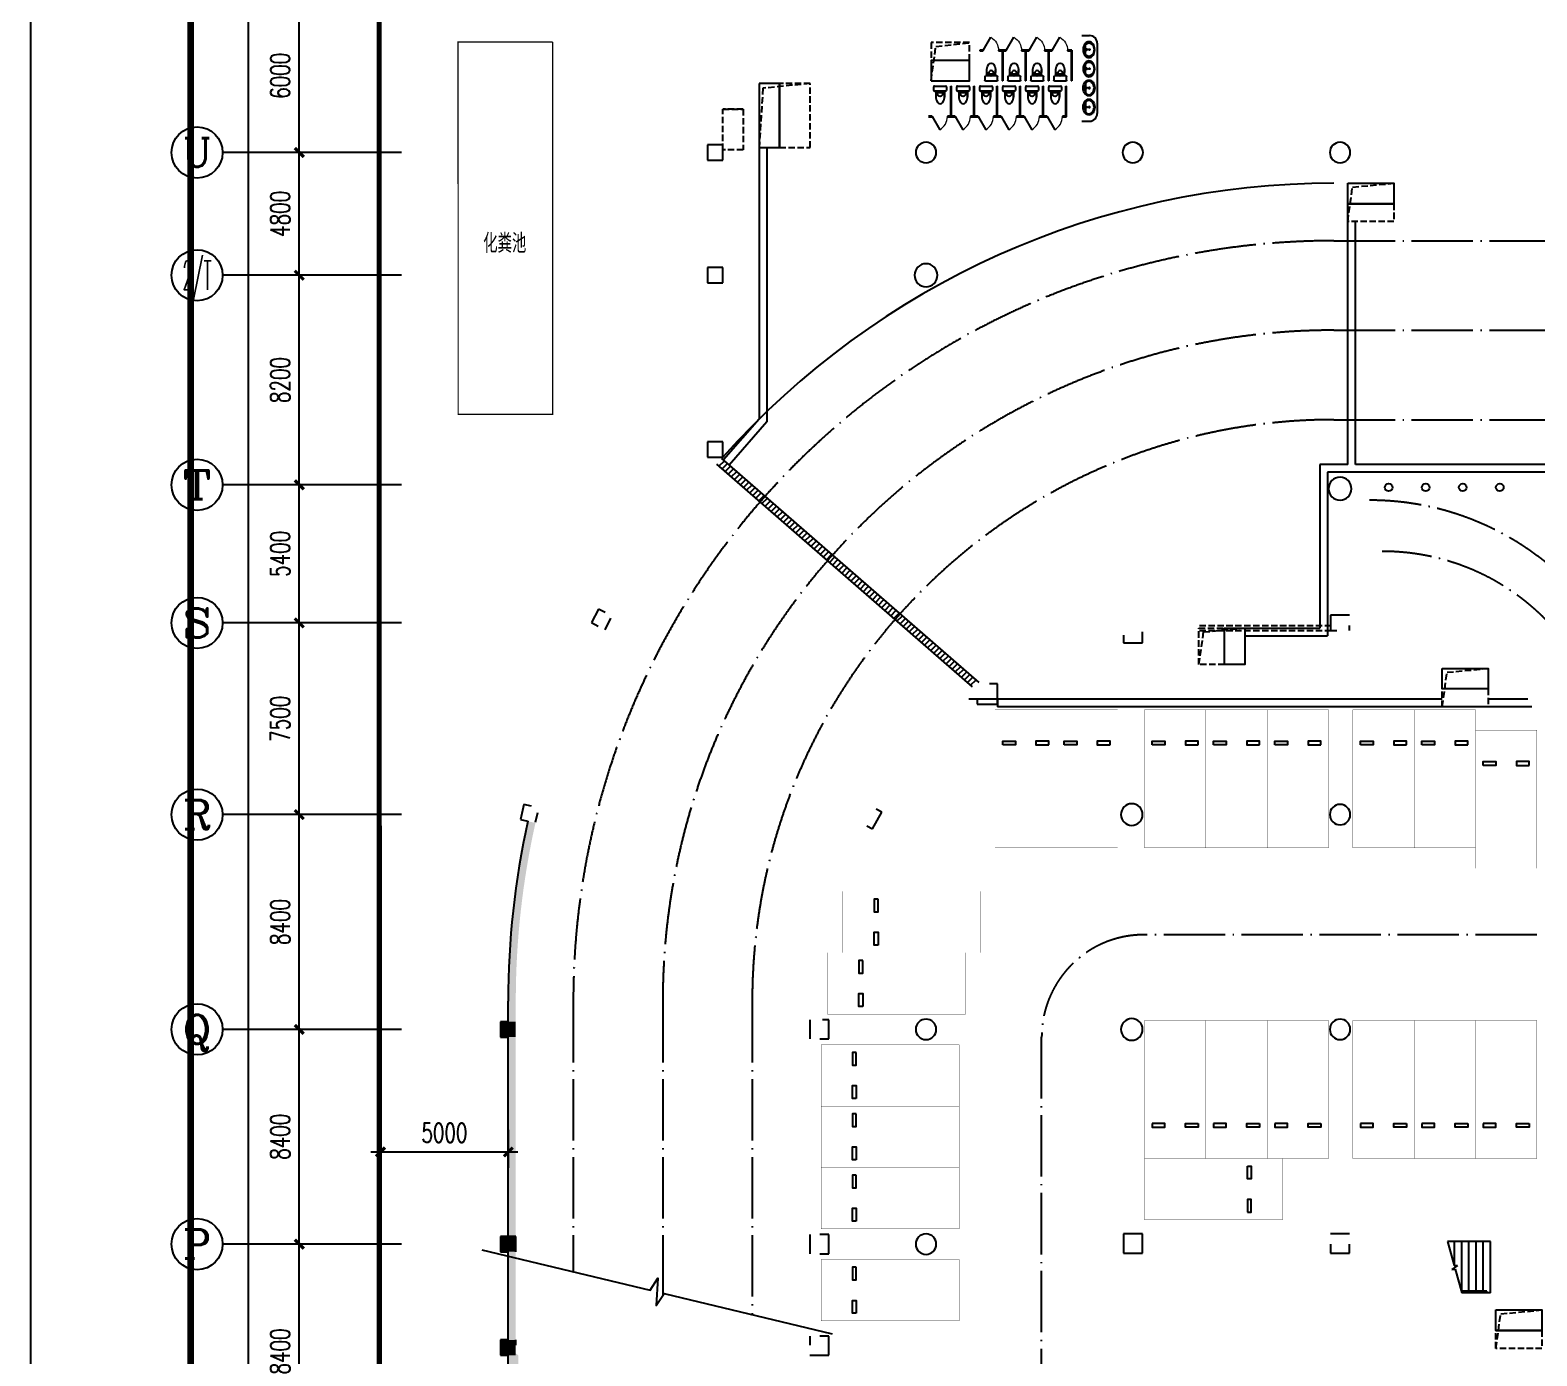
# Model space of a CAD drawing. Extents: x 3835738 to 4446688, y -234172 to 94826.
# Drawn here: x 4074157 to 4133108, y -122843 to -70985 of the extents above; entities that cross this region are included whole.
import ezdxf
from ezdxf.enums import TextEntityAlignment as Align

# ---------------------------------------------------------------- set-up
doc = ezdxf.new("R2010")
doc.units = 0
doc.header["$LTSCALE"] = 1000
doc.header["$MEASUREMENT"] = 0
for name, pattern in [('ACAD_ISO04W100', [30.5, 24, -3, 0.5, -3]), ('ACAD_ISO14W100', [25.5, 12, -3, 0.5, -3, 0.5, -3, 0.5, -3]), ('DASH', [0.35, 0.25, -0.1]), ('DOTE', [2.42, 2, -0.2, 0.02, -0.2])]:
    doc.linetypes.add(name, pattern=pattern)
for name, color, linetype in [('AXIS', 3, 'Continuous'), ('AXIS_TEXT', 3, 'Continuous'), ('COLUMN', 8, 'Continuous'), ('DIM_SYMB', 7, 'Continuous'), ('ELE_DIM', 3, 'Continuous'), ('PUB_DIM', 3, 'Continuous'), ('PUB_HATCH', 8, 'Continuous'), ('RAIL', 7, 'Continuous'), ('STAIR', 9, 'Continuous'), ('TK', 7, 'Continuous'), ('WALL', 255, 'Continuous'), ('卫生间', 8, 'Continuous'), ('字体', 7, 'Continuous'), ('用地红线', 9, 'Continuous'), ('竖井线', 8, 'DOTE'), ('路沿', 9, 'Continuous'), ('车位', 8, 'Continuous'), ('车挡石桩', 7, 'Continuous'), ('车道中心线', 8, 'Continuous'), ('防火卷帘', 9, 'DASH'), ('集水井', 8, 'Continuous')]:
    doc.layers.add(name, color=color, linetype=linetype)
doc.styles.add('_TCH_AXIS', font='COMPLEX', dxfattribs={"bigfont": 'GBCBIG'})
doc.styles.add('COMPLEX', font='COMPLEX')
doc.styles.add('DIM_FONT', font='SIMPLEX', dxfattribs={"width": 0.7, "bigfont": 'GBCBIG'})
doc.styles.add('FSHZ', font='fszk.shx', dxfattribs={"width": 0.75, "bigfont": 'hztxt.shx'})
doc.dimstyles.new('DIMN250', dxfattribs={"dimscale": 2.5, "dimtxt": 300, "dimasz": 100, "dimexe": 250, "dimexo": 300, "dimgap": 150, "dimtad": 1, "dimdec": 0, "dimzin": 0, "dimdsep": 46, "dimtxsty": 'DIM_FONT', "dimblk": 'ARCHTICK', "dimcen": 0.09, "dimdle": 150, "dimclrt": 7, "dimazin": 2, "dimtfac": 1, "dimtdec": 0, "dimtix": 1, "dimtmove": 2, "dimatfit": 3, "dimldrblk": 'ARCHTICK', "dimfxl": 0, "dimtolj": 1, "dimtzin": 0, "dimarcsym": 0})

# ---------------------------------------------------------------- blocks, each defined once
blk = doc.blocks.new('chewei')
at = {"color": 8, "elevation": 0}
for points in [[(3112289, -494749), (3112434, -494749), (3112434, -495249), (3112289, -495249)], [(3112289, -496549), (3112434, -496549), (3112434, -496049), (3112289, -496049)]]:
    blk.add_lwpolyline(points, close=True, dxfattribs=at)
at = {"layer": '车位', "const_width": 10, "elevation": 0}
blk.add_lwpolyline([(3108261, -495649), (3108261, -494449), (3113661, -494449), (3113661, -496849), (3108261, -496849), (3108261, -495649)], dxfattribs=at)
blk = doc.blocks.new('_ArchTick')
at = {"const_width": 0.5}
blk.add_lwpolyline([(-0.7, -0.7), (0.7, 0.7)], dxfattribs=at)
blk = doc.blocks.new('*D140')
at = {"layer": 'PUB_DIM', "color": 0, "lineweight": -2, "transparency": 16777216}
for p, q in [((4088688, -118472), (4084063, -118472)), ((4084688, -127247), (4084688, -118097)), ((4088688, -126872), (4084063, -126872))]:
    blk.add_line(p, q, dxfattribs=at)
at = {"layer": 'PUB_DIM', "color": 0, "lineweight": -2, "transparency": 16777216, "xscale": 250, "yscale": 250, "zscale": 250}
for p, rotation in [((4084688, -118472), 90), ((4084688, -126872), 270)]:
    blk.add_blockref('_ArchTick', p, dxfattribs=dict(at, rotation=rotation))
at = {"layer": 'PUB_DIM', "color": 7, "transparency": 16777216, "insert": (4083938, -122672), "char_height": 750, "attachment_point": 5, "rotation": 90, "style": 'DIM_FONT'}
blk.add_mtext('\\A1;8400', dxfattribs=at)
blk = doc.blocks.new('*D141')
at = {"layer": 'PUB_DIM', "color": 0, "lineweight": -2, "transparency": 16777216}
for p, q in [((4088688, -110072), (4084063, -110072)), ((4084688, -118847), (4084688, -109697)), ((4088688, -118472), (4084063, -118472))]:
    blk.add_line(p, q, dxfattribs=at)
at = {"layer": 'PUB_DIM', "color": 0, "lineweight": -2, "transparency": 16777216, "xscale": 250, "yscale": 250, "zscale": 250}
for p, rotation in [((4084688, -110072), 90), ((4084688, -118472), 270)]:
    blk.add_blockref('_ArchTick', p, dxfattribs=dict(at, rotation=rotation))
at = {"layer": 'PUB_DIM', "color": 7, "transparency": 16777216, "insert": (4083938, -114272), "char_height": 750, "attachment_point": 5, "rotation": 90, "style": 'DIM_FONT'}
blk.add_mtext('\\A1;8400', dxfattribs=at)
blk = doc.blocks.new('*D142')
at = {"layer": 'PUB_DIM', "color": 0, "lineweight": -2, "transparency": 16777216}
for p, q in [((4084688, -110447), (4084688, -101297)), ((4088688, -101672), (4084063, -101672)), ((4088688, -110072), (4084063, -110072))]:
    blk.add_line(p, q, dxfattribs=at)
at = {"layer": 'PUB_DIM', "color": 0, "lineweight": -2, "transparency": 16777216, "xscale": 250, "yscale": 250, "zscale": 250}
for p, rotation in [((4084688, -101672), 90), ((4084688, -110072), 270)]:
    blk.add_blockref('_ArchTick', p, dxfattribs=dict(at, rotation=rotation))
at = {"layer": 'PUB_DIM', "color": 7, "transparency": 16777216, "insert": (4083938, -105872), "char_height": 750, "attachment_point": 5, "rotation": 90, "style": 'DIM_FONT'}
blk.add_mtext('\\A1;8400', dxfattribs=at)
blk = doc.blocks.new('*D143')
at = {"layer": 'PUB_DIM', "color": 0, "lineweight": -2, "transparency": 16777216}
for p, q in [((4088688, -94172), (4084063, -94172)), ((4084688, -102047), (4084688, -93797)), ((4088688, -101672), (4084063, -101672))]:
    blk.add_line(p, q, dxfattribs=at)
at = {"layer": 'PUB_DIM', "color": 0, "lineweight": -2, "transparency": 16777216, "xscale": 250, "yscale": 250, "zscale": 250}
for p, rotation in [((4084688, -94172), 90), ((4084688, -101672), 270)]:
    blk.add_blockref('_ArchTick', p, dxfattribs=dict(at, rotation=rotation))
at = {"layer": 'PUB_DIM', "color": 7, "transparency": 16777216, "insert": (4083938, -97922), "char_height": 750, "attachment_point": 5, "rotation": 90, "style": 'DIM_FONT'}
blk.add_mtext('\\A1;7500', dxfattribs=at)
blk = doc.blocks.new('*D144')
at = {"layer": 'PUB_DIM', "color": 0, "lineweight": -2, "transparency": 16777216}
for p, q in [((4084688, -94547), (4084688, -88397)), ((4088688, -88772), (4084063, -88772)), ((4088688, -94172), (4084063, -94172))]:
    blk.add_line(p, q, dxfattribs=at)
at = {"layer": 'PUB_DIM', "color": 0, "lineweight": -2, "transparency": 16777216, "xscale": 250, "yscale": 250, "zscale": 250}
for p, rotation in [((4084688, -88772), 90), ((4084688, -94172), 270)]:
    blk.add_blockref('_ArchTick', p, dxfattribs=dict(at, rotation=rotation))
at = {"layer": 'PUB_DIM', "color": 7, "transparency": 16777216, "insert": (4083938, -91472), "char_height": 750, "attachment_point": 5, "rotation": 90, "style": 'DIM_FONT'}
blk.add_mtext('\\A1;5400', dxfattribs=at)
blk = doc.blocks.new('*D145')
at = {"layer": 'PUB_DIM', "color": 0, "lineweight": -2, "transparency": 16777216}
for p, q in [((4088688, -80572), (4084063, -80572)), ((4084688, -89147), (4084688, -80197)), ((4088688, -88772), (4084063, -88772))]:
    blk.add_line(p, q, dxfattribs=at)
at = {"layer": 'PUB_DIM', "color": 0, "lineweight": -2, "transparency": 16777216, "xscale": 250, "yscale": 250, "zscale": 250}
for p, rotation in [((4084688, -80572), 90), ((4084688, -88772), 270)]:
    blk.add_blockref('_ArchTick', p, dxfattribs=dict(at, rotation=rotation))
at = {"layer": 'PUB_DIM', "color": 7, "transparency": 16777216, "insert": (4083938, -84672), "char_height": 750, "attachment_point": 5, "rotation": 90, "style": 'DIM_FONT'}
blk.add_mtext('\\A1;8200', dxfattribs=at)
blk = doc.blocks.new('*D146')
at = {"layer": 'PUB_DIM', "color": 0, "lineweight": -2, "transparency": 16777216}
for p, q in [((4084688, -80947), (4084688, -75397)), ((4088688, -75772), (4084063, -75772)), ((4088688, -80572), (4084063, -80572))]:
    blk.add_line(p, q, dxfattribs=at)
at = {"layer": 'PUB_DIM', "color": 0, "lineweight": -2, "transparency": 16777216, "xscale": 250, "yscale": 250, "zscale": 250}
for p, rotation in [((4084688, -75772), 90), ((4084688, -80572), 270)]:
    blk.add_blockref('_ArchTick', p, dxfattribs=dict(at, rotation=rotation))
at = {"layer": 'PUB_DIM', "color": 7, "transparency": 16777216, "insert": (4083938, -78172), "char_height": 750, "attachment_point": 5, "rotation": 90, "style": 'DIM_FONT'}
blk.add_mtext('\\A1;4800', dxfattribs=at)
blk = doc.blocks.new('*D147')
at = {"layer": 'PUB_DIM', "color": 0, "lineweight": -2, "transparency": 16777216}
for p, q in [((4084688, -76147), (4084688, -69397)), ((4088688, -69772), (4084063, -69772)), ((4088688, -75772), (4084063, -75772))]:
    blk.add_line(p, q, dxfattribs=at)
at = {"layer": 'PUB_DIM', "color": 0, "lineweight": -2, "transparency": 16777216, "xscale": 250, "yscale": 250, "zscale": 250}
for p, rotation in [((4084688, -69772), 90), ((4084688, -75772), 270)]:
    blk.add_blockref('_ArchTick', p, dxfattribs=dict(at, rotation=rotation))
at = {"layer": 'PUB_DIM', "color": 7, "transparency": 16777216, "insert": (4083938, -72772), "char_height": 750, "attachment_point": 5, "rotation": 90, "style": 'DIM_FONT'}
blk.add_mtext('\\A1;6000', dxfattribs=at)
blk = doc.blocks.new('*D154')
at = {"layer": 'PUB_DIM', "color": 0, "lineweight": -2, "transparency": 16777216}
for p, q in [((4087866, -113998), (4087866, -115493)), ((4092866, -113998), (4092866, -115493)), ((4087491, -114868), (4093241, -114868))]:
    blk.add_line(p, q, dxfattribs=at)
at = {"layer": 'PUB_DIM', "color": 0, "lineweight": -2, "transparency": 16777216, "xscale": 250, "yscale": 250, "zscale": 250, "rotation": 180}
blk.add_blockref('_ArchTick', (4087866, -114868), dxfattribs=at)
at = {"layer": 'PUB_DIM', "color": 0, "lineweight": -2, "transparency": 16777216, "xscale": 250, "yscale": 250, "zscale": 250}
blk.add_blockref('_ArchTick', (4092866, -114868), dxfattribs=at)
at = {"layer": 'PUB_DIM', "color": 7, "transparency": 16777216, "insert": (4090366, -114118), "char_height": 750, "attachment_point": 5, "style": 'DIM_FONT'}
blk.add_mtext('\\A1;5000', dxfattribs=at)
blk = doc.blocks.new('*D155')
at = {"layer": 'PUB_DIM', "color": 0, "lineweight": -2, "transparency": 16777216}
for p, q in [((4082688, -35697), (4082688, -129499)), ((4088688, -36072), (4082063, -36072)), ((4082688, -218347), (4082688, -132899)), ((4088688, -217972), (4082063, -217972))]:
    blk.add_line(p, q, dxfattribs=at)
at = {"layer": 'PUB_DIM', "color": 0, "lineweight": -2, "transparency": 16777216, "xscale": 250, "yscale": 250, "zscale": 250}
for p, rotation in [((4082688, -36072), 90), ((4082688, -217972), 270)]:
    blk.add_blockref('_ArchTick', p, dxfattribs=dict(at, rotation=rotation))
at = {"layer": 'PUB_DIM', "color": 7, "transparency": 16777216, "insert": (4082000, -131199), "char_height": 750, "attachment_point": 5, "rotation": 90, "style": 'DIM_FONT'}
blk.add_mtext('\\A1;181900', dxfattribs=at)
blk = doc.blocks.new('_AXISO')
blk.add_circle((0, 0), 0.5)
at = {"layer": 'AXIS_TEXT', "style": 'COMPLEX', "width": 1.041667}
blk.add_attdef('A', text='', height=0.56, dxfattribs=at).set_placement((-0.25, -0.28), (0.25, -0.28), align=Align.FIT)
blk = doc.blocks.new('$lvtry$00000196')
at = {"elevation": 0}
for points in [[(-218, -329, -0.467303), (-199, -103, -0.154885), (-179, -96), (-17, -96, -0.154885)], [(21, -96), (183, -96, -0.154885), (203, -103, -0.467303), (222, -329, -0.210278), (2, -430, -0.210278), (-218, -329, -0.467303)]]:
    blk.add_lwpolyline(points, format="xyb", dxfattribs=at)
for points in [[(-52, -25), (56, -25)], [(-52, -78), (-20, -78)], [(24, -78), (56, -78)]]:
    blk.add_lwpolyline(points, dxfattribs=at)
blk.add_lwpolyline([(-22, -44), (-17, -142, 1), (21, -142), (26, -44, 0.493794)], format="xyb", close=True, dxfattribs=at)
for centre, radius in [((-52, -52, 0), 19.4), ((-52, -52, 0), 12.6), ((2, -241, 0), 19.7), ((2, -241, 0), 14.7), ((56, -52, 0), 19.4), ((56, -52, 0), 12.6)]:
    blk.add_circle(centre, radius)
for centre, radius, start, end in [((-144, -225, 0), 166, 150.29939, 180), ((-144, -225, 0), 166, 180, 209.70061), ((-75, -265, 0), 246, 125.98624, 150.29939), ((-75, -186, 0), 246, 209.70061, 234.01376), ((-30, -327, 0), 323, 106.74086, 125.98624), ((-30, -123, 0), 323, 234.01376, 253.25914), ((0, -426, 0), 426, 90, 106.74086), ((0, -25, 0), 426, 253.25914, 270), ((-52, -52, 0), 26.5, 90, 270), ((0, -426, 0), 426, 73.25914, 90), ((0, -25, 0), 426, 270, 286.74086), ((56, -52, 0), 26.5, 270, 90), ((30, -327, 0), 323, 54.01376, 73.25914), ((30, -123, 0), 323, 286.74086, 305.98624), ((75, -265, 0), 246, 29.70061, 54.01376), ((75, -186, 0), 246, 305.98624, 330.29939), ((144, -225, 0), 166, 0, 29.70061), ((144, -225, 0), 166, 330.29939, 0)]:
    blk.add_arc(centre, radius, start, end)
blk.add_point((1, -51, 0))
blk = doc.blocks.new('$TCHSYS$APDOOR2D')
blk.add_line((0.5, 0), (0, 0.866))
at = {"lineweight": 13}
blk.add_arc((0.5, 0), 1, 120, 180, dxfattribs=at)
blk = doc.blocks.new('t2')
for p, q in [((-220, 0), (220, 0)), ((-250, -170), (-250, -30)), ((220, -200), (-220, -200)), ((-170, -200), (-170, -430)), ((140, -260), (-140, -260)), ((170, -200), (170, -430)), ((250, -30), (250, -170))]:
    blk.add_line(p, q)
blk.add_circle((2, -305), 100)
for centre, radius, start, end in [((-220, -30), 30, 90, 180), ((220, -30), 30, 0, 90), ((-220, -170), 30, 180, 270), ((227, -413), 398, 157.45048, 216.63815), ((-227, -413), 398, 323.36185, 22.54952), ((220, -170), 30, 270, 0), ((0, -590), 110, 213.45086, 326.54914)]:
    blk.add_arc(centre, radius, start, end)
at = {"style": 'DIM_FONT', "oblique": 360, "width": 0.8, "flags": 9}
for tag in ['YSIZE', 'XSIZE']:
    blk.add_attdef(tag, (0, 0), '', height=0.5, rotation=180, dxfattribs=at)
blk = doc.blocks.new('$lvtry$00000006')
at = {"layer": '卫生间', "rotation": 359.999965405106}
blk.add_blockref('t2', (0, 288, 0), dxfattribs=at)
blk = doc.blocks.new('A$C19C30915')
blk.add_lwpolyline([(625, 210875), (372125, 210875), (372125, 625), (625, 625)], close=True)
at = {"layer": 'TK', "ltscale": 0.6}
for points, const_width in [([(625, 210875), (372125, 210875), (372125, 625), (625, 625)], 62.5), ([(6875, 208375), (369625, 208375), (369625, 3125), (6875, 3125)], 250)]:
    blk.add_lwpolyline(points, close=True, dxfattribs=dict(at, const_width=const_width))

msp = doc.modelspace()

# ---------------------------------------------------------------- hatches: boundary and pattern name
at = {"layer": 'PUB_HATCH'}
for points in [[(4093935.2, -101962.7), (4093926.9, -101998.6), (4093634.9, -101931.2, 0.055002), (4092857.8, -108973.3), (4093157.8, -108973.3, -0.0552742)], [(4092857.8, -109772.3), (4093157.8, -109772.3), (4093157.8, -110072.3), (4093157.8, -110072.3), (4093157.8, -108973.3), (4092857.8, -108973.3)], [(4092557.8, -110372.3), (4093157.8, -110372.3), (4093157.8, -109772.3), (4092557.8, -109772.3)], [(4093157.8, -110072.3), (4093157.8, -110372.3), (4092857.8, -110372.3), (4092857.8, -118172.3), (4093157.8, -118172.3), (4093157.8, -110072.3)], [(4092557.8, -118772.3), (4093157.8, -118772.3), (4093157.8, -118172.3), (4092557.8, -118172.3)], [(4093157.8, -118772.3), (4092857.8, -118772.3), (4092857.7, -122222), (4093157.7, -122222)], [(4092557.8, -122822), (4093157.8, -122822), (4093157.8, -122222), (4092557.8, -122222)], [(4093157.8, -122744.2), (4093157.8, -122822), (4092857.8, -122822), (4092857.8, -126497), (4093257.8, -126497), (4093257.8, -122822)]]:
    msp.add_hatch(color=256, dxfattribs=at).paths.add_polyline_path(points)
at = {"layer": '集水井'}
h = msp.add_hatch(dxfattribs=at)
h.set_pattern_fill('ANSI31', color=256, scale=100, style=0)
h.set_pattern_definition([(45, (-65608264.9, -10120470.72), (-112.2532015, 112.2532015), [])])
h.paths.add_polyline_path([(4109541.6, -94984, 0.0125414), (4109326.6, -95194.6), (4111028, -96675.4, -0.0051052), (4111282, -96498.7)])
h.paths.add_polyline_path([(4108195.5, -93812.4, 0.0032968), (4107997.1, -94037.4), (4109317.3, -95186.5, -0.0035716), (4109515.9, -94961.6)])
h.paths.add_polyline_path([(4106875.6, -92663.6, 0.0030613), (4106677.2, -92888.6), (4107997.1, -94037.4, -0.0032968), (4108195.5, -93812.4)])
h.paths.add_polyline_path([(4105555.2, -91514.4, 0.0028572), (4105357, -91739.6), (4106677.2, -92888.6, -0.0030613), (4106875.6, -92663.6)])
h.paths.add_polyline_path([(4104235.3, -90365.6, 0.0026786), (4104037.1, -90590.8), (4105357, -91739.6, -0.0028572), (4105555.2, -91514.4)])
h.paths.add_polyline_path([(4102915, -89216.4, 0.0025211), (4102716.9, -89441.7), (4104037.1, -90590.8, -0.0026786), (4104235.3, -90365.6)])
h.paths.add_polyline_path([(4101595.1, -88067.6, 0.002381), (4101397.1, -88293), (4102716.9, -89441.7, -0.0025211), (4102915, -89216.4)])
h.paths.add_polyline_path([(4101218, -87739.4, 0.0023438), (4101020, -87964.8), (4101397.1, -88293, -0.002381), (4101595.1, -88067.6)])

# ---------------------------------------------------------------- linework, layer by layer
at = {"layer": 'AXIS'}
for p, q in [((4088687.5, -75772), (4081687.8, -75772)), ((4088687.5, -80572.3), (4081687.8, -80572.3)), ((4088687.5, -88772), (4081687.8, -88772)), ((4088687.5, -94172), (4081687.8, -94172)), ((4088687.5, -101672), (4081687.8, -101672)), ((4088687.5, -110072), (4081687.8, -110072)), ((4088687.5, -118472), (4081687.8, -118472))]:
    msp.add_line(p, q, dxfattribs=at)
at = {"layer": 'COLUMN'}
for p, q in [((4101257.8, -75472.3), (4100657.8, -75472.3)), ((4100657.8, -75472.3), (4100657.8, -76072.3)), ((4101257.8, -76072.3), (4101257.8, -75472.3)), ((4100657.8, -76072.3), (4101257.8, -76072.3)), ((4101257.8, -80272.3), (4100657.8, -80272.3)), ((4100657.8, -80272.3), (4100657.8, -80872.3)), ((4101257.8, -80872.3), (4101257.8, -80272.3)), ((4100657.8, -80872.3), (4101257.8, -80872.3)), ((4101257.8, -87094.6), (4100657.8, -87094.6)), ((4100657.8, -87094.6), (4100657.8, -87694.6)), ((4101257.8, -87694.6), (4101257.8, -87094.6)), ((4100657.8, -87694.6), (4101257.8, -87694.6)), ((4101220, -87737.1), (4101257.8, -87694.6)), ((4096393.4, -93629.9), (4096116.8, -94162.3)), ((4096660.4, -93768.6), (4096393.4, -93629.9)), ((4096116.8, -94162.3), (4096382.9, -94300.6)), ((4096649.2, -94438.9), (4096881.7, -93991.4)), ((4125782.8, -93872), (4125032.8, -93872)), ((4125032.8, -93872), (4125032.8, -94472)), ((4125782.8, -94472), (4125782.8, -94272)), ((4096649.1, -94438.9), (4096649.2, -94438.9)), ((4116932.8, -94656.9), (4116932.8, -94952.5)), ((4117682.8, -94952.5), (4117682.8, -94527)), ((4125032.8, -94472), (4125282.7, -94472)), ((4125782.7, -94472), (4125782.8, -94472)), ((4116932.8, -94952.5), (4117682.8, -94952.5)), ((4112007.8, -96549.5), (4111696.8, -96549.5)), ((4112007.8, -97349.5), (4112007.8, -96549.5)), ((4111207.8, -97161.8), (4111207.8, -97349.5)), ((4111207.8, -97349.5), (4112007.8, -97349.5)), ((4093477.3, -101279), (4093342.3, -101863.6)), ((4093771.1, -101346.8), (4093477.3, -101279)), ((4093342.3, -101863.6), (4093634.9, -101931.2)), ((4093935.2, -101962.7), (4094023.2, -101581.9)), ((4107109, -102232), (4107480.2, -101580.3)), ((4107480.2, -101580.3), (4107262.5, -101456.3)), ((4106891.8, -102108.3), (4107109, -102232)), ((4092857.8, -109772.3), (4092557.8, -109772.3)), ((4092557.8, -109772.3), (4092557.8, -110372.3)), ((4104657.7, -109697.3), (4104657.7, -110447)), ((4105407.7, -109697.3), (4105157.7, -109697.3)), ((4105407.7, -110447), (4105407.7, -109697.3)), ((4092557.8, -110372.3), (4092857.8, -110372.3)), ((4105057.7, -110447), (4105407.7, -110447)), ((4093157.8, -118172.3), (4092557.8, -118172.3)), ((4092557.8, -118172.3), (4092557.8, -118772.3)), ((4093157.8, -118472.3), (4093157.8, -118172.3)), ((4093157.8, -118772.3), (4093157.8, -118472.3)), ((4104657.7, -118097.3), (4104657.7, -118847.3)), ((4105407.7, -118097.3), (4105057.7, -118097.3)), ((4105407.7, -118847.3), (4105407.7, -118097.3)), ((4117682.8, -118072), (4116932.8, -118072)), ((4116932.8, -118072), (4116932.8, -118822)), ((4117682.8, -118822), (4117682.8, -118072)), ((4125361.8, -118072), (4125032.8, -118072)), ((4125032.8, -118472), (4125032.8, -118822)), ((4125782.8, -118072), (4125361.8, -118072)), ((4125782.8, -118822), (4125782.8, -118472)), ((4092557.8, -118772.3), (4092857.8, -118772.3)), ((4105057.7, -118847.3), (4105407.7, -118847.3)), ((4116932.8, -118822), (4117682.8, -118822)), ((4125032.8, -118822), (4125782.8, -118822)), ((4092857.7, -122222), (4092557.8, -122222)), ((4092557.8, -122222), (4092557.8, -122822)), ((4093157.8, -122222), (4093157.7, -122222)), ((4093157.8, -122422), (4093157.8, -122222)), ((4104657.7, -122072), (4104657.7, -122422)), ((4105407.7, -122072), (4105057.7, -122072)), ((4105407.7, -122822), (4105407.7, -122072)), ((4092557.8, -122822), (4092857.8, -122822)), ((4104657.7, -122822), (4105407.7, -122822))]:
    msp.add_line(p, q, dxfattribs=at)
for centre, radius, start, end in [((4109207.8, -75772), 400, 0, 180), ((4117299, -75772), 400, 0, 180), ((4125407.8, -75772), 400, 0, 180), ((4109207.8, -75772), 400, 180, 0), ((4117299, -75772), 400, 180, 0), ((4125407.8, -75772), 400, 180, 0), ((4109207.8, -80572.3), 450, 90, 270), ((4109207.8, -80572.3), 450, 270, 90), ((4125407.8, -88922), 450, 0.000079, 180.000079), ((4125407.8, -88922), 450, 180.000079, 0.000079), ((4117257.8, -101672), 425, 0, 180), ((4125407.8, -101672), 400, 0, 180), ((4117257.8, -101672), 425, 180, 0), ((4125407.8, -101672), 400, 180, 0), ((4117257.8, -110072), 425, 0, 180), ((4109207.8, -110072), 400, 0, 180), ((4109207.8, -110072), 400, 180, 0), ((4117257.8, -110072), 425, 180, 0), ((4125407.8, -110072), 400, 0, 180), ((4125407.8, -110072), 400, 180, 0), ((4109207.8, -118472), 400, 0, 180), ((4109207.8, -118472), 400, 180, 0)]:
    msp.add_arc(centre, radius, start, end, dxfattribs=at)
at = {"layer": 'DIM_SYMB'}
msp.add_lwpolyline([(4091830.2, -118697), (4098412.4, -120273.5), (4098720.5, -119807.4), (4098656, -120871.7), (4098959.4, -120404.5), (4105541.6, -121981)], dxfattribs=at)
at = {"layer": 'RAIL', "linetype": 'DASH', "ltscale": 5, "const_width": 50}
msp.add_lwpolyline([(4094602.3, -71453), (4090902.3, -71453), (4090903.5, -86008), (4094603.5, -86008), (4094602.3, -71452.6)], dxfattribs=at)
at = {"layer": 'STAIR'}
for p, q in [((4131287.7, -118372), (4129607.7, -118372)), ((4129607.7, -118372), (4129868.9, -119304.7)), ((4129887.7, -119304.5), (4129887.7, -118372)), ((4130167.7, -120312), (4130167.7, -118372)), ((4130447.7, -120312), (4130447.7, -118372)), ((4130727.7, -120312), (4130727.7, -118372)), ((4131007.7, -120312), (4131007.7, -118372)), ((4131287.7, -120372), (4131287.7, -118372)), ((4130003.9, -119303.2), (4129785.3, -119460)), ((4129785.3, -119460), (4129912, -119458.5)), ((4129868.9, -119304.7), (4130003.9, -119303.2)), ((4129887.7, -119458.8), (4129887.7, -119386.5)), ((4129912, -119458.5), (4130167.7, -120372)), ((4131147.7, -120312), (4130150.9, -120312)), ((4131147.7, -120372), (4130167.7, -120372)), ((4131147.7, -120372), (4130167.7, -120372)), ((4131147.7, -120372), (4131147.7, -120312)), ((4131287.7, -120372), (4131147.7, -120372))]:
    msp.add_line(p, q, dxfattribs=at)
at = {"layer": 'WALL'}
for p, q in [((4092857.8, -109772.3), (4092857.8, -108973.3)), ((4092857.8, -118172.3), (4092857.8, -110372.3)), ((4092857.7, -122222), (4092857.8, -118772.3)), ((4092857.8, -126497), (4092857.8, -122822))]:
    msp.add_line(p, q, dxfattribs=at)
msp.add_arc((4125157.8, -108973.4), 32300, 167.406841, 179.999681, dxfattribs=at)
at = {"layer": '卫生间'}
for p, q in [((4115307.8, -71197), (4115607.8, -71197)), ((4111445.3, -71772), (4111307.8, -71772)), ((4111307.8, -71772), (4111307.8, -71797)), ((4111307.8, -71797), (4111445.3, -71797)), ((4111445.3, -71797), (4111445.3, -71772)), ((4112195.3, -71772), (4112045.3, -71772)), ((4112045.3, -71772), (4112045.3, -71797)), ((4112045.3, -71797), (4112182.8, -71797)), ((4112182.8, -71797), (4112182.8, -72972)), ((4112345.3, -71772), (4112195.3, -71772)), ((4112207.8, -71797), (4112207.8, -72972)), ((4112207.8, -71797), (4112345.3, -71797)), ((4112345.3, -71797), (4112345.3, -71772)), ((4113095.3, -71772), (4112945.3, -71772)), ((4112945.3, -71772), (4112945.3, -71797)), ((4112945.3, -71797), (4113082.8, -71797)), ((4113082.8, -71797), (4113082.8, -72972)), ((4113245.3, -71772), (4113095.3, -71772)), ((4113107.8, -71797), (4113107.8, -72972)), ((4113107.8, -71797), (4113245.3, -71797)), ((4113245.3, -71797), (4113245.3, -71772)), ((4113995.3, -71772), (4113845.3, -71772)), ((4113845.3, -71772), (4113845.3, -71797)), ((4113845.3, -71797), (4113982.8, -71797)), ((4113982.8, -71797), (4113982.8, -72972)), ((4114145.3, -71772), (4113995.3, -71772)), ((4114007.8, -71797), (4114007.8, -72972)), ((4114007.8, -71797), (4114145.3, -71797)), ((4114145.3, -71797), (4114145.3, -71772)), ((4114907.8, -71772), (4114745.3, -71772)), ((4114745.3, -71772), (4114745.3, -71797)), ((4114745.3, -71797), (4114882.8, -71797)), ((4114882.8, -71797), (4114882.8, -72972)), ((4114907.8, -71772), (4114907.8, -72972)), ((4115907.8, -71497), (4115907.8, -74247)), ((4112207.8, -72972), (4112182.8, -72972)), ((4113107.8, -72972), (4113082.8, -72972)), ((4114007.8, -72972), (4113982.8, -72972)), ((4114907.8, -72972), (4114882.8, -72972)), ((4110182.8, -74347), (4110182.8, -73172)), ((4110182.8, -73172), (4110207.8, -73172)), ((4110207.8, -74347), (4110207.8, -73172)), ((4111082.8, -74347), (4111082.8, -73172)), ((4111082.8, -73172), (4111107.8, -73172)), ((4111107.8, -74347), (4111107.8, -73172)), ((4111982.8, -74347), (4111982.8, -73172)), ((4111982.8, -73172), (4112007.8, -73172)), ((4112007.8, -74347), (4112007.8, -73172)), ((4112882.8, -74347), (4112882.8, -73172)), ((4112882.8, -73172), (4112907.8, -73172)), ((4112907.8, -74347), (4112907.8, -73172)), ((4113782.8, -74347), (4113782.8, -73172)), ((4113782.8, -73172), (4113807.8, -73172)), ((4113807.8, -74347), (4113807.8, -73172)), ((4114682.8, -74347), (4114682.8, -73172)), ((4114682.8, -73172), (4114707.8, -73172)), ((4114707.8, -74372), (4114707.8, -73172)), ((4109445.3, -74347), (4109307.8, -74347)), ((4109307.8, -74372), (4109445.3, -74372)), ((4109445.3, -74372), (4109445.3, -74347)), ((4110182.8, -74347), (4110045.3, -74347)), ((4110045.3, -74347), (4110045.3, -74372)), ((4110045.3, -74372), (4110195.3, -74372)), ((4110195.3, -74372), (4110345.3, -74372)), ((4110345.3, -74347), (4110207.8, -74347)), ((4110345.3, -74372), (4110345.3, -74347)), ((4111082.8, -74347), (4110945.3, -74347)), ((4110945.3, -74347), (4110945.3, -74372)), ((4110945.3, -74372), (4111095.3, -74372)), ((4111095.3, -74372), (4111245.3, -74372)), ((4111245.3, -74347), (4111107.8, -74347)), ((4111245.3, -74372), (4111245.3, -74347)), ((4111982.8, -74347), (4111845.3, -74347)), ((4111845.3, -74347), (4111845.3, -74372)), ((4111845.3, -74372), (4111995.3, -74372)), ((4111995.3, -74372), (4112145.3, -74372)), ((4112145.3, -74347), (4112007.8, -74347)), ((4112145.3, -74372), (4112145.3, -74347)), ((4112882.8, -74347), (4112745.3, -74347)), ((4112745.3, -74347), (4112745.3, -74372)), ((4112745.3, -74372), (4112895.3, -74372)), ((4112895.3, -74372), (4113045.3, -74372)), ((4113045.3, -74347), (4112907.8, -74347)), ((4113045.3, -74372), (4113045.3, -74347)), ((4113782.8, -74347), (4113645.3, -74347)), ((4113645.3, -74347), (4113645.3, -74372)), ((4113645.3, -74372), (4113795.3, -74372)), ((4113795.3, -74372), (4113945.3, -74372)), ((4113945.3, -74347), (4113807.8, -74347)), ((4113945.3, -74372), (4113945.3, -74347)), ((4114682.8, -74347), (4114545.3, -74347)), ((4114545.3, -74347), (4114545.3, -74372)), ((4114545.3, -74372), (4114707.8, -74372)), ((4115307.8, -74547), (4115607.8, -74547))]:
    msp.add_line(p, q, dxfattribs=at)
for centre, start, end in [((4115607.8, -71497), 0, 90), ((4115607.8, -74247), 270, 0)]:
    msp.add_arc(centre, 300, start, end, dxfattribs=at)
at = {"layer": '用地红线', "linetype": 'ACAD_ISO14W100', "ltscale": 0.5, "const_width": 200}
msp.add_lwpolyline([(4414096.8, -219469.5), (4414077.9, -174584.8), (4414104.6, -52999.8, 0.4352131), (4394176.3, -31657.6), (4389175.6, -31775.3), (4389175.5, -32694.5), (4374089, -32692), (4374270.5, -35679.2), (4119740.5, -35679.5), (4119734.4, -32648), (4105541.7, -32645.9), (4105538.8, -31777.5), (4102911.2, -31783, 0.3915267), (4087812.1, -45454.8), (4087828.1, -219469.5), (4087828.1, -219469.5), (4414096.8, -219469.5)], format="xyb", dxfattribs=at)
at = {"layer": '竖井线', "linetype": 'DASH'}
for p, q in [((4101257.8, -74073), (4102057.8, -74073)), ((4101257.8, -74073), (4102057.8, -74073)), ((4102057.8, -74073), (4101257.8, -74073))]:
    msp.add_line(p, q, dxfattribs=at)
msp.add_lwpolyline([(4102057.8, -75672.9), (4101257.8, -75672.9), (4101257.8, -74073), (4102057.8, -74073)], close=True, dxfattribs=at)
at = {"layer": '路沿'}
msp.add_arc((4125157.7, -108973.4), 32000, 90, 138.320151, dxfattribs=at)
at = {"layer": '车挡石桩'}
for centre in [(4127307.8, -88872), (4128757.8, -88872), (4130207.8, -88872), (4131657.8, -88872)]:
    msp.add_circle(centre, 150, dxfattribs=at)
at = {"layer": '车道中心线', "linetype": 'ACAD_ISO04W100', "ltscale": 0.1}
for p, q in [((4125157.7, -79223), (4365757.8, -79223.4)), ((4125157.7, -82723), (4365757.8, -82723.4)), ((4125157.7, -86223), (4365757.8, -86223.4)), ((4133107.7, -106372), (4117732.8, -106372)), ((4095407.7, -108973), (4095407.7, -119553.9)), ((4098907.7, -108973), (4098907.7, -120484.1)), ((4102407.7, -108973), (4102407.7, -121230.4)), ((4113732.8, -131072), (4113732.8, -110372))]:
    msp.add_line(p, q, dxfattribs=at)
for centre, radius, start, end in [((4125157.7, -108973), 29750, 90, 180), ((4125157.7, -108973), 26250, 90, 180), ((4125157.7, -108973), 22750, 90, 180), ((4126557.8, -100373.4), 11000, 0, 90), ((4127057.8, -100373.4), 9000, 0, 90), ((4117732.8, -110372), 4000, 90, 179.999999)]:
    msp.add_arc(centre, radius, start, end, dxfattribs=at)
at = {"layer": '防火卷帘'}
for p, q in [((4119907.7, -94272), (4125032.8, -94272)), ((4119907.7, -94472), (4125032.8, -94472))]:
    msp.add_line(p, q, dxfattribs=at)
at = {"layer": '集水井', "linetype": 'DASH'}
for p, q in [((4109407.6, -72972), (4109593.5, -71625.4)), ((4109593.5, -71625.4), (4110907.6, -71472)), ((4104677, -73071.7), (4102830.3, -73257.7)), ((4102830.3, -73257.7), (4102677, -75572)), ((4125707.8, -78473.4), (4125893.8, -77126.8)), ((4125893.8, -77126.8), (4127508.1, -76973.4)), ((4119882.6, -95801.6), (4120068.6, -94525.4)), ((4120068.6, -94525.4), (4121682.9, -94372)), ((4129593.7, -96105), (4131208.1, -95951.7)), ((4129407.8, -97451.7), (4129593.7, -96105)), ((4131507.3, -122549.2), (4131693.2, -121202.6)), ((4131693.2, -121202.6), (4133307.6, -121049.2))]:
    msp.add_line(p, q, dxfattribs=at)
at = {"layer": '集水井'}
for p, q in [((4103477, -73071.7), (4103477, -75572)), ((4102676.7, -75572), (4102676.7, -86200.3)), ((4102976.7, -75572), (4102976.7, -86312.6)), ((4125707.8, -87973.4), (4125707.8, -76973.4)), ((4125707.8, -77773.4), (4127508.1, -77773.4)), ((4126007.8, -87973.4), (4126007.8, -78473.4)), ((4102676.7, -86200.3), (4101285.7, -87798.5)), ((4102976.7, -86312.6), (4101512, -87995.5)), ((4111282, -96498.7), (4101216.9, -87738.5)), ((4101512, -87995.5), (4101285.7, -87798.5)), ((4111028, -96675.4), (4101020, -87964.8)), ((4124610.3, -87972), (4124610.3, -94372)), ((4125707.8, -87972), (4124610.3, -87972)), ((4124910.3, -88272), (4124910.3, -94672)), ((4160906, -88272), (4124910.3, -88272)), ((4194407.5, -87972), (4126007.8, -87972)), ((4121682.9, -94372), (4124610.3, -94372)), ((4121682.9, -94672), (4124910.3, -94672)), ((4126975.5, -97151.7), (4112007.8, -97151.7)), ((4112007.8, -97151.7), (4112007.8, -97451.7)), ((4129407.8, -97151.7), (4121932.5, -97151.7)), ((4129407.8, -97151.7), (4127275.5, -97151.7)), ((4132755, -97151.7), (4131208.1, -97151.7)), ((4132755.2, -97151.7), (4131208.1, -97151.7)), ((4132912.9, -97451.7), (4112007.8, -97451.7)), ((4131507.3, -121849.2), (4133307.6, -121849.2))]:
    msp.add_line(p, q, dxfattribs=at)
at = {"layer": '集水井', "color": 3}
msp.add_line((4128557.7, -97151.7), (4110884.9, -97151.7), dxfattribs=at)
at = {"layer": '集水井', "linetype": 'DASH'}
for points in [[(4110907.6, -72172), (4110907.6, -71472), (4109407.6, -71472), (4109407.6, -72172), (4109407.6, -72172)], [(4103477, -75572), (4104677, -75572), (4104677, -73071.7), (4103477, -73071.7), (4103477, -73071.7)], [(4127508.1, -77773.4), (4127508.1, -78473.4), (4125707.8, -78473.4), (4125707.8, -77773.4), (4125707.8, -77773.4)], [(4120882.9, -95801.6), (4119882.6, -95801.6), (4119882.6, -94372), (4120882.9, -94372), (4120882.9, -94372)], [(4131208.1, -96751.7), (4131208.1, -97451.7), (4129407.8, -97451.7), (4129407.8, -96751.7), (4129407.8, -96751.7)], [(4133307.6, -121849.2), (4133307.6, -122549.2), (4131507.3, -122549.2), (4131507.3, -121849.2), (4131507.3, -121849.2)]]:
    msp.add_lwpolyline(points, dxfattribs=at)
at = {"layer": '集水井'}
for points in [[(4109407.6, -72972), (4110907.6, -72972), (4110907.6, -72172), (4109407.6, -72172)], [(4102677, -73071.7), (4102677, -75572), (4103477, -75572), (4103477, -73071.7)], [(4125707.8, -76973.4), (4127508.1, -76973.4), (4127508.1, -77773.4), (4125707.8, -77773.4)], [(4121682.9, -94372), (4121682.9, -95801.6), (4120882.9, -95801.6), (4120882.9, -94372)], [(4129407.8, -95951.7), (4131208.1, -95951.7), (4131208.1, -96751.7), (4129407.8, -96751.7)], [(4131507.3, -121049.2), (4133307.6, -121049.2), (4133307.6, -121849.2), (4131507.3, -121849.2)]]:
    msp.add_lwpolyline(points, close=True, dxfattribs=at)

# ---------------------------------------------------------------- block references
at = {"layer": 'AXIS'}
ref = msp.add_blockref('_AXISO', (4080687.8, -75772), dxfattribs=dict(at, xscale=2000, yscale=2000, zscale=2000))
ref.add_attrib('A', 'U', dxfattribs={"layer": 'AXIS_TEXT', "height": 1131.4, "style": '_TCH_AXIS', "width": 1.05}).set_placement((4080122.1, -76337.7), (4081253.5, -76337.7), align=Align.FIT)
ref = msp.add_blockref('_AXISO', (4080687.8, -80572.3), dxfattribs=dict(at, xscale=2000, yscale=2000, zscale=2000))
ref.add_attrib('A', '2/T', dxfattribs={"layer": 'AXIS_TEXT', "height": 1131.37, "style": '_TCH_AXIS', "width": 0.368421}).set_placement((4080122.1, -81138), (4081253.5, -81138), align=Align.FIT)
ref = msp.add_blockref('_AXISO', (4080687.8, -88772), dxfattribs=dict(at, xscale=2000, yscale=2000, zscale=2000))
ref.add_attrib('A', 'T', dxfattribs={"layer": 'AXIS_TEXT', "height": 1131.4, "style": '_TCH_AXIS', "width": 1.4}).set_placement((4080122.1, -89337.7), (4081253.5, -89337.7), align=Align.FIT)
ref = msp.add_blockref('_AXISO', (4080687.8, -94172), dxfattribs=dict(at, xscale=2000, yscale=2000, zscale=2000))
ref.add_attrib('A', 'S', dxfattribs={"layer": 'AXIS_TEXT', "height": 1131.4, "style": '_TCH_AXIS', "width": 1.5}).set_placement((4080122.1, -94737.7), (4081253.5, -94737.7), align=Align.FIT)
ref = msp.add_blockref('_AXISO', (4080687.8, -101672), dxfattribs=dict(at, xscale=2000, yscale=2000, zscale=2000))
ref.add_attrib('A', 'R', dxfattribs={"layer": 'AXIS_TEXT', "height": 1131.4, "style": '_TCH_AXIS', "width": 1.166667}).set_placement((4080122.1, -102237.7), (4081253.5, -102237.7), align=Align.FIT)
ref = msp.add_blockref('_AXISO', (4080687.8, -110072), dxfattribs=dict(at, xscale=2000, yscale=2000, zscale=2000))
ref.add_attrib('A', 'Q', dxfattribs={"layer": 'AXIS_TEXT', "height": 1131.4, "style": '_TCH_AXIS', "width": 1.3125}).set_placement((4080122.1, -110637.7), (4081253.5, -110637.7), align=Align.FIT)
ref = msp.add_blockref('_AXISO', (4080687.8, -118472), dxfattribs=dict(at, xscale=2000, yscale=2000, zscale=2000))
ref.add_attrib('A', 'P', dxfattribs={"layer": 'AXIS_TEXT', "height": 1131.4, "style": '_TCH_AXIS', "width": 1.235294}).set_placement((4080122.1, -119037.7), (4081253.5, -119037.7), align=Align.FIT)
at = {"layer": 'ELE_DIM'}
msp.add_blockref('A$C19C30915', (4073563.4, -234109.7), dxfattribs=at)
at = {"layer": '卫生间', "xscale": -600.0000000000659, "zscale": 25}
for p, yscale, rotation in [((4111745.3, -71784.5), 600, 359.9999731278857), ((4112645.3, -71784.5), 600, 359.9999731278024), ((4113545.3, -71784.5), 600, 359.9999731278024), ((4114445.3, -71784.5), 600, 359.9999731278024), ((4109745.3, -74359.5), -600.0000000000659, 2.687214195162824e-05), ((4110645.3, -74359.5), -600.0000000000659, 2.687214195162824e-05), ((4111545.3, -74359.5), -600.0000000000659, 2.687210861829215e-05), ((4112445.3, -74359.5), -600.0000000000659, 2.687219758712445e-05), ((4113345.3, -74359.5), -600.0000000000659, 2.687219758712445e-05), ((4114245.3, -74359.5), -600.0000000000659, 2.687219758712445e-05)]:
    msp.add_blockref('$TCHSYS$APDOOR2D', p, dxfattribs=dict(at, yscale=yscale, rotation=rotation))
at = {"layer": '卫生间'}
for name, p, rotation in [('$lvtry$00000196', (4115357.8, -71748.9, 0), 89.99998367157902), ('$lvtry$00000196', (4115357.8, -72498.9, 0), 89.99998367157902), ('$lvtry$00000006', (4109757.8, -73459.5, 0), 3.459450793971369e-05), ('$lvtry$00000006', (4110657.8, -73459.5, 0), 3.459450793971369e-05), ('$lvtry$00000006', (4111557.8, -73459.5, 0), 3.459450793971369e-05), ('$lvtry$00000006', (4112457.8, -73459.5, 0), 3.459450793971369e-05), ('$lvtry$00000006', (4113357.8, -73459.5, 0), 3.459450793971369e-05), ('$lvtry$00000006', (4114257.8, -73459.5, 0), 3.459450793971369e-05)]:
    msp.add_blockref(name, p, dxfattribs=dict(at, rotation=rotation))
at = {"layer": '卫生间', "yscale": -1}
for name, p, rotation in [('$lvtry$00000006', (4111757.8, -72684.5, 0), 359.999965405492), ('$lvtry$00000006', (4112657.8, -72684.5, 0), 359.999965405492), ('$lvtry$00000006', (4113557.8, -72684.5, 0), 359.999965405492), ('$lvtry$00000006', (4114457.8, -72684.5, 0), 359.999965405492), ('$lvtry$00000196', (4115357.8, -73245.1, 0), 270.000016328421), ('$lvtry$00000196', (4115357.8, -73995.1, 0), 270.000016328421)]:
    msp.add_blockref(name, p, dxfattribs=dict(at, rotation=rotation))
at = {"layer": '车位'}
for p, rotation in [((3617458.8, -3211233.2, 0), 90), ((3619858.8, -3211233.2, 0), 90), ((3623308.8, -3211233.2, 0), 90), ((3625708.8, -3211233.2, 0), 90), ((3628108.8, -3211233.2, 0), 90), ((3631458.8, -3211233.2, 0), 90), ((3633858.8, -3211233.2, 0), 90), ((3636258.8, -3212033.2, 0), 90), ((7219618.9, -601521.1, 0), 180), ((7219018.9, -603921.1, 0), 180), ((4614606.9, 2998539.1, 0), 270), ((4617006.9, 2998539.1, 0), 270), ((4619406.9, 2998539.1, 0), 270), ((4622756.9, 2998539.1, 0), 270), ((4625156.9, 2998539.1, 0), 270), ((4627556.9, 2998539.1, 0), 270), ((7218768.9, -607521.1, 0), 180), ((7218768.9, -609921.1, 0), 180), ((7218768.9, -612321.1, 0), 180), ((7218768.9, -615921.1, 0), 180)]:
    msp.add_blockref('chewei', p, dxfattribs=dict(at, rotation=rotation))
at = {"layer": '车位', "xscale": -1, "rotation": 180}
msp.add_blockref('chewei', (1009496.7, -611971.1, 0), dxfattribs=at)

# ---------------------------------------------------------------- texts
at = {"layer": '字体', "style": 'FSHZ', "width": 0.75}
msp.add_text('化粪池', height=750, dxfattribs=at).set_placement((4091883, -79697.2))

# ---------------------------------------------------------------- dimensions: what is measured, and where the dimension line sits
at = {"layer": 'PUB_DIM'}
dim = msp.add_linear_dim(base=(4082687.8, -36072.3), p1=(4089437.5, -217972), p2=(4089437.5, -36072.3), angle=90, dimstyle='DIMN250', dxfattribs=at)
dim.commit()
dim.dimension.update_dxf_attribs({"geometry": '*D155', "text_midpoint": (4082000.3, -131198.8), "dimtype": 129})
for p1, p2, distance, picture, middle in [((4089437.5, -75772), (4089437.5, -69772), 4750, '*D147', (4083937.5, -72772)), ((4089437.5, -80572.3), (4089437.5, -75772), 4750, '*D146', (4083937.5, -78172.2)), ((4089437.5, -88772), (4089437.5, -80572.3), 4750, '*D145', (4083937.5, -84672.2)), ((4089437.5, -94172), (4089437.5, -88772), 4750, '*D144', (4083937.5, -91472)), ((4089437.5, -101672), (4089437.5, -94172), 4750, '*D143', (4083937.5, -97922)), ((4089437.5, -110072), (4089437.5, -101672), 4750, '*D142', (4083937.5, -105872)), ((4089437.5, -118472), (4089437.5, -110072), 4750, '*D141', (4083937.5, -114272)), ((4087866.4, -113248.1), (4092866.1, -113248.1), -1620, '*D154', (4090366.3, -114118.1)), ((4089437.5, -126872), (4089437.5, -118472), 4750, '*D140', (4083937.5, -122672))]:
    dim = msp.add_aligned_dim(p1=p1, p2=p2, distance=distance, dimstyle='DIMN250', dxfattribs=at)
    dim.commit()
    dim.dimension.update_dxf_attribs({"geometry": picture, "text_midpoint": middle})

doc.saveas('drawing.dxf')
